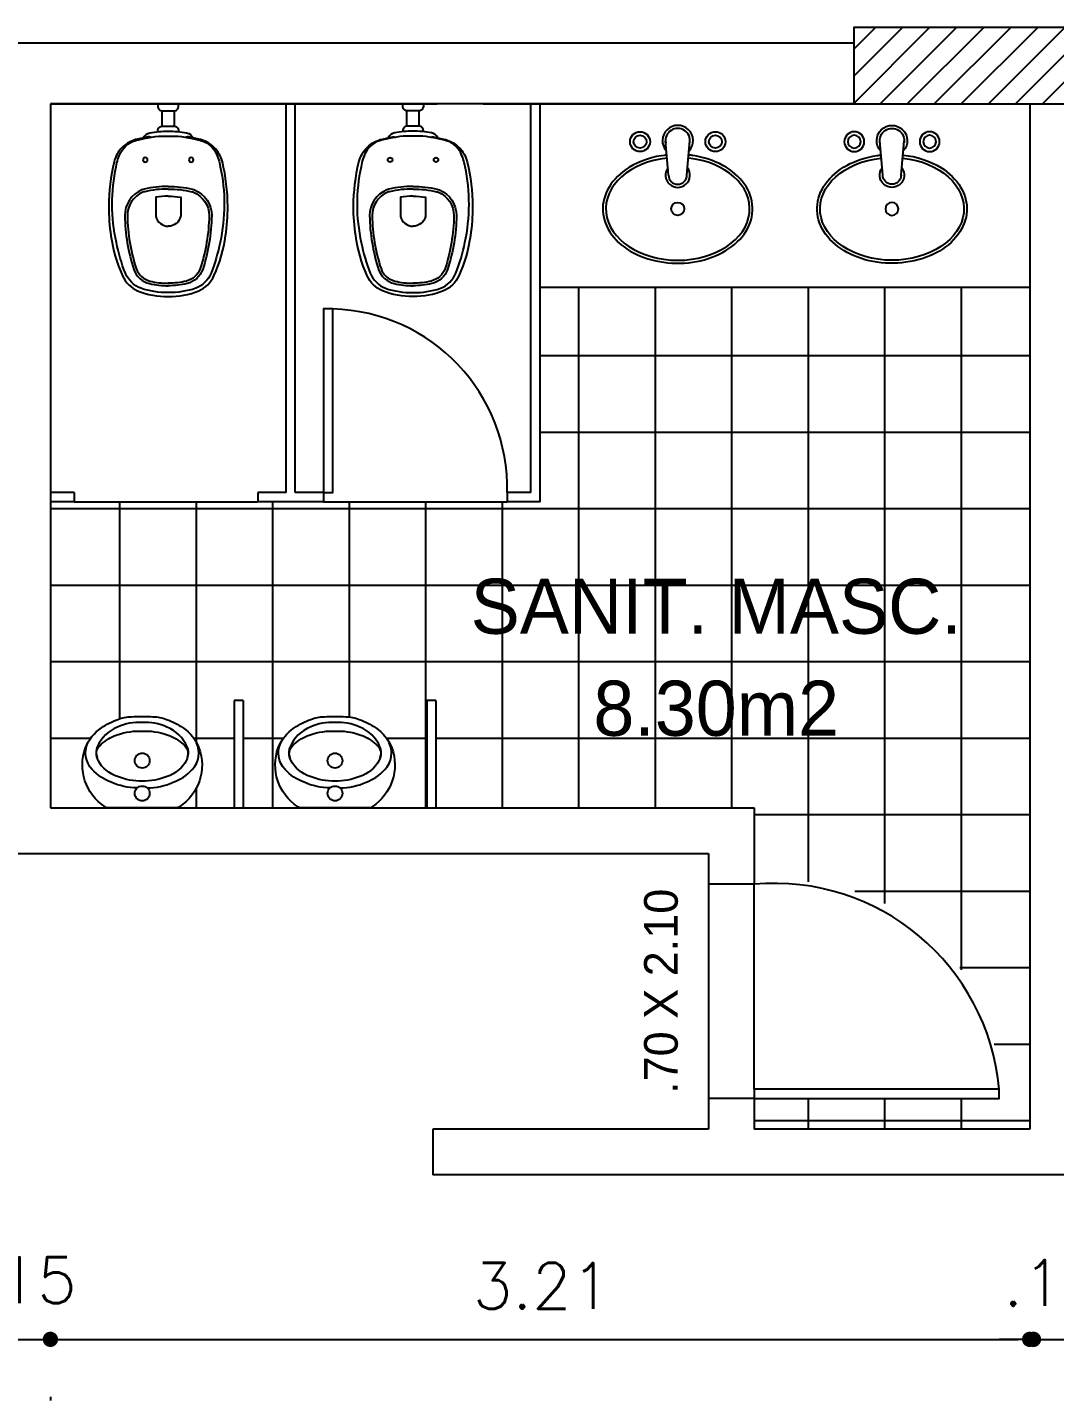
# Model space of a CAD drawing. Header units: millimetres. Extents: x 387 to 811, y 539 to 827.
# Drawn here: x 622.239 to 625.596, y 778.923 to 783.41 of the extents above; entities that cross this region are included whole.
import ezdxf
from ezdxf.enums import TextEntityAlignment as Align

# ---------------------------------------------------------------- set-up
doc = ezdxf.new("R2010")
doc.units = ezdxf.units.MM
for name, color, linetype in [('ESQUADRIAS', 6, 'Continuous'), ('LINHA FINA', 8, 'Continuous'), ('MOBILIARIO', 3, 'Continuous'), ('PAREDES EM CORTE', 5, 'Continuous'), ('pilar', 4, 'Continuous'), ('TEXTO', 4, 'Continuous')]:
    doc.layers.add(name, color=color, linetype=linetype)
doc.styles.add('ROMANS', font='romans')
doc.dimstyles.new('Cotas_trabalho', dxfattribs={"dimtxt": 0.15, "dimasz": 0.05, "dimexe": 0.2, "dimexo": 0.2, "dimgap": 0.1, "dimtad": 1, "dimzin": 4, "dimdsep": 46, "dimtxsty": 'ROMANS', "dimblk": 'DOT', "dimcen": 0.5, "dimclrd": 256, "dimclre": 256, "dimclrt": 256, "dimadec": 0, "dimazin": 0, "dimtfac": 0.666667, "dimtmove": 2, "dimatfit": 0, "dimldrblk": 'DOT', "dimfxl": 1, "dimtolj": 1, "dimtzin": 4, "dimarcsym": 0})

# ---------------------------------------------------------------- blocks, each defined once
blk = doc.blocks.new('vaso sanitário')
at = {"layer": 'MOBILIARIO'}
for p, q in [((535.0456, 52.961), (535.0456, 53.0114)), ((535.0856, 52.961), (535.0856, 53.0114))]:
    blk.add_line(p, q, dxfattribs=at)
for points in [[(535.0317, 53.0338), (535.0995, 53.0338), (535.0995, 53.0264, -0.414214), (535.0845, 53.0114), (535.0467, 53.0114, -0.414214), (535.0317, 53.0264)], [(535.0656, 52.4173, 0.082763), (535.1556, 52.4313, 0.191824), (535.2056, 52.4803, 0.041847), (535.2351, 52.5813, 0.10707), (535.2356, 52.8288, 0.077273), (535.2203, 52.8761, 0.212411), (535.1658, 52.916, 0.040827), (535.1533, 52.9191, 0.014904), (535.1351, 52.9232, 0.025143), (535.1311, 52.9238, -0.029767), (535.1087, 52.9272, 0.034354), (535.0656, 52.9288, 0.034354), (535.0224, 52.9272, -0.029767), (535, 52.9238, 0.025143), (534.9961, 52.9232, 0.014904), (534.9778, 52.9191, 0.040827), (534.9653, 52.916, 0.212411), (534.9108, 52.8761, 0.077273), (534.8956, 52.8288, 0.10707), (534.8961, 52.5813, 0.041847), (534.9256, 52.4803, 0.191824), (534.9756, 52.4313, 0.082763)]]:
    blk.add_lwpolyline(points, format="xyb", close=True, dxfattribs=at)
for points in [[(535.0995, 52.9431), (535.0995, 52.946, 0.414214), (535.0845, 52.961), (535.0467, 52.961, 0.414214), (535.0317, 52.946), (535.0317, 52.9431)], [(535.1226, 52.9248, -0.166403), (535.1316, 52.9258), (535.1656, 52.9188, -0.147687), (535.2156, 52.8918, -0.13868), (535.2426, 52.8443, -0.056337), (535.2601, 52.6988, -0.03707), (535.2531, 52.6028, -0.071007), (535.215, 52.4723, -0.183874), (535.1656, 52.4228, -0.096189), (535.0656, 52.4048, -0.096189), (534.9656, 52.4228, -0.183874), (534.9161, 52.4723, -0.071007), (534.8781, 52.6028, -0.03707), (534.8711, 52.6988, -0.056337), (534.8886, 52.8443, -0.13868), (534.9156, 52.8918, -0.147687), (534.9656, 52.9188), (534.9996, 52.9258, -0.166403), (535.0086, 52.9248)], [(535.0656, 52.7643, 0.06168), (534.9866, 52.7552, 0.039055), (534.9796, 52.7529, 0.304226), (534.9236, 52.6687, 0.074407), (534.9529, 52.4931, 0.256561), (535.0039, 52.447, 0.06572), (535.0657, 52.4398, 0.068252)], [(535.0655, 52.7558, 0.06168), (534.9885, 52.747, 0.039055), (534.9828, 52.7452, 0.304045), (534.932, 52.6688, 0.074349), (534.9609, 52.4958, 0.256479), (535.0059, 52.4551, 0.065787), (535.0655, 52.4482, 0.065787)], [(535.0656, 52.7323, 0.0408), (535.0246, 52.7288), (535.0246, 52.6707, 0.057291), (535.0251, 52.6661, 0.350796), (535.0656, 52.6343, 0.350796)], [(535.0655, 52.7643, -0.06168), (535.1446, 52.7552, -0.039055), (535.1515, 52.7529, -0.304226), (535.2076, 52.6687, -0.074407), (535.1782, 52.4931, -0.256561), (535.1272, 52.447, -0.06572), (535.0655, 52.4398, -0.068252)], [(535.0656, 52.7558, -0.06168), (535.1426, 52.747, -0.039055), (535.1483, 52.7452, -0.304045), (535.1992, 52.6688, -0.074349), (535.1702, 52.4958, -0.256479), (535.1252, 52.4551, -0.065787), (535.0656, 52.4482, -0.065787)], [(535.0656, 52.7323, -0.0408), (535.1066, 52.7288), (535.1066, 52.6707, -0.057291), (535.106, 52.6661, -0.350796), (535.0656, 52.6343, -0.350796)]]:
    blk.add_lwpolyline(points, format="xyb", dxfattribs=at)
for centre in [(534.9906, 52.8513), (535.1406, 52.8513)]:
    blk.add_circle(centre, 0.0075, dxfattribs=at)
for centre, radius, start, end in [((535.0109, 52.9117), 0.0286, 100.7284, 157.4355), ((535.0677, 52.556), 0.3888, 90.3224, 99.2049), ((535.0634, 52.556), 0.3888, 80.7951, 89.6776), ((535.1202, 52.9117), 0.0286, 22.5645, 79.2716)]:
    blk.add_arc(centre, radius, start, end, dxfattribs=at)
blk = doc.blocks.new('cuba do lavatório')
at = {"layer": 'MOBILIARIO'}
for p, q in [((535.9006, 52.8012), (535.8906, 52.9138)), ((535.9606, 52.8012), (535.9706, 52.9138))]:
    blk.add_line(p, q, dxfattribs=at)
for centre, radius in [((535.8074, 52.9105), 0.0326), ((535.8074, 52.9105), 0.0212), ((536.0537, 52.9105), 0.0326), ((536.0537, 52.9105), 0.0212), ((535.9306, 52.6909), 0.0212)]:
    blk.add_circle(centre, radius, dxfattribs=at)
for centre, radius, start, end in [((535.9306, 52.9138), 0.05, 317.7534, 222.2466), ((535.9306, 52.9138), 0.04, 349.8443, 190.1557), ((535.9306, 52.8012), 0.04, 143.4139, 36.5861), ((535.9306, 52.8012), 0.03, 180, 0)]:
    blk.add_arc(centre, radius, start, end, dxfattribs=at)
blk.add_ellipse((535.9306, 52.6909), major_axis=(-0.235, 0), ratio=0.714749, start_param=4.861692, end_param=10.846271, dxfattribs=at)
blk.add_open_spline([(535.8945, 52.8669), (535.8491, 52.8621), (535.8056, 52.8477), (535.7156, 52.7915), (535.6827, 52.7376), (535.6888, 52.6294), (535.7276, 52.578), (535.8446, 52.5161), (535.9221, 52.5055), (536.0618, 52.5317), (536.123, 52.5682), (536.184, 52.6656), (536.1818, 52.7257), (536.1142, 52.8204), (536.0507, 52.8547), (535.9756, 52.8659), (535.9711, 52.8665), (535.9666, 52.8669)], degree=3, knots=[4.861692, 4.861692, 4.861692, 4.861692, 5.430609, 5.430609, 6.323813, 6.323813, 7.217016, 7.217016, 8.110219, 8.110219, 9.003422, 9.003422, 9.896625, 9.896625, 10.789828, 10.789828, 10.846271, 10.846271, 10.846271, 10.846271], dxfattribs=at)
blk = doc.blocks.new('mictorio')
at = {"layer": 'MOBILIARIO'}
for points in [[(534.1643, 50.8338), (534.1643, 50.832, -0.008051), (534.1637, 50.7989, -0.08407), (534.1547, 50.7545, -0.022672), (534.1423, 50.7262, -0.027927), (534.1276, 50.7002, -0.144523), (534.0619, 50.6483, -0.34805), (533.8693, 50.7121, -0.162816), (533.8662, 50.7207), (533.8662, 50.8338), (533.8662, 50.9468, -0.162816), (533.8693, 50.9554, -0.34805), (534.0619, 51.0193, -0.144523), (534.1276, 50.9673, -0.027927), (534.1423, 50.9413, -0.022672), (534.1547, 50.913, -0.08407), (534.1637, 50.8686, -0.008051), (534.1643, 50.8355)], [(534.1166, 50.8338), (534.1167, 50.8258, -0.102017), (534.1008, 50.7423, -0.100634), (534.0688, 50.6947, -0.31043), (534.0271, 50.6873, -0.029837), (534.0213, 50.6893, -0.193887), (533.9681, 50.7527, -0.096635), (533.9529, 50.8338, -0.096635), (533.9681, 50.9149, -0.193887), (534.0213, 50.9782, -0.029837), (534.0271, 50.9802, -0.31043), (534.0688, 50.9728, -0.100634), (534.1008, 50.9252, -0.102017), (534.1167, 50.8417)]]:
    blk.add_lwpolyline(points, format="xyb", close=True, dxfattribs=at)
for points in [[(533.931, 50.85, -0.100603), (533.9493, 50.9351, -0.114611), (533.9909, 50.997, -0.309836), (534.0786, 51.0113, -0.309836)], [(534.0298, 50.6862), (534.0334, 50.685, 0.189039), (534.0656, 50.6868, 0.189014), (534.1298, 50.753, 0.116802), (534.145, 50.8338, 0.116802), (534.1298, 50.9145, 0.189014), (534.0656, 50.9808, 0.189039), (534.0334, 50.9825), (534.0298, 50.9813)], [(533.931, 50.8176, 0.100603), (533.9493, 50.7324, 0.114611), (533.9909, 50.6706, 0.309836), (534.0786, 50.6563, 0.309836)]]:
    blk.add_lwpolyline(points, format="xyb", dxfattribs=at)
for centre in [(533.9128, 50.8338), (534.0203, 50.8338)]:
    blk.add_circle(centre, 0.0243, dxfattribs=at)
blk = doc.blocks.new('_DOT')
at = {"color": 0, "linetype": 'ByBlock'}
blk.add_line((-0.5, 0), (-1, 0), dxfattribs=at)
at = {"color": 0, "linetype": 'ByBlock', "const_width": 0.5}
blk.add_lwpolyline([(-0.25, 0, 1), (0.25, 0, 1)], format="xyb", close=True, dxfattribs=at)
blk = doc.blocks.new('*D165')
at = {"lineweight": -2}
for p, q in [((622.1145, 779.1227), (622.0645, 779.1227)), ((622.1645, 779.1227), (622.3145, 779.1227)), ((622.3645, 779.1227), (622.4145, 779.1227))]:
    blk.add_line(p, q, dxfattribs=at)
at = {"layer": 'Defpoints', "color": 0}
for p in [(622.1645, 779.1227), (622.3145, 779.1227), (622.3145, 779.1227)]:
    blk.add_point(p, dxfattribs=at)
at = {"lineweight": -2, "xscale": 0.05, "yscale": 0.05, "zscale": 0.05}
blk.add_blockref('_DOT', (622.1645, 779.1227), dxfattribs=at)
at = {"lineweight": -2, "xscale": 0.05, "yscale": 0.05, "zscale": 0.05, "rotation": 180}
blk.add_blockref('_DOT', (622.3145, 779.1227), dxfattribs=at)
at = {"insert": (622.2395, 779.316), "char_height": 0.15, "attachment_point": 5, "style": 'ROMANS'}
blk.add_mtext('\\A1;.15', dxfattribs=at)
blk = doc.blocks.new('*D166')
at = {"lineweight": -2}
for p, q in [((622.3645, 779.1227), (625.477, 779.1227)), ((622.3145, 778.9352), (622.3145, 778.9227))]:
    blk.add_line(p, q, dxfattribs=at)
at = {"layer": 'Defpoints', "color": 0}
for p in [(622.3145, 779.1352), (625.527, 779.1227), (625.527, 779.1227)]:
    blk.add_point(p, dxfattribs=at)
at = {"lineweight": -2, "xscale": 0.05, "yscale": 0.05, "zscale": 0.05, "rotation": 180}
blk.add_blockref('_DOT', (622.3145, 779.1227), dxfattribs=at)
at = {"lineweight": -2, "xscale": 0.05, "yscale": 0.05, "zscale": 0.05}
blk.add_blockref('_DOT', (625.527, 779.1227), dxfattribs=at)
at = {"insert": (623.9207, 779.2977), "char_height": 0.15, "attachment_point": 5, "style": 'ROMANS'}
blk.add_mtext('\\A1;3.21', dxfattribs=at)
blk = doc.blocks.new('*D167')
at = {"lineweight": -2}
for p, q in [((625.4645, 779.1227), (625.4145, 779.1227)), ((625.5145, 779.1227), (625.6645, 779.1227)), ((625.7145, 779.1227), (625.7645, 779.1227))]:
    blk.add_line(p, q, dxfattribs=at)
at = {"layer": 'Defpoints', "color": 0}
for p in [(625.5145, 779.1227), (625.6645, 779.1227), (625.6645, 779.1227)]:
    blk.add_point(p, dxfattribs=at)
at = {"lineweight": -2, "xscale": 0.05, "yscale": 0.05, "zscale": 0.05}
blk.add_blockref('_DOT', (625.5145, 779.1227), dxfattribs=at)
at = {"lineweight": -2, "xscale": 0.05, "yscale": 0.05, "zscale": 0.05, "rotation": 180}
blk.add_blockref('_DOT', (625.6645, 779.1227), dxfattribs=at)
at = {"insert": (625.5895, 779.3072), "char_height": 0.15, "attachment_point": 5, "style": 'ROMANS'}
blk.add_mtext('\\A1;.15', dxfattribs=at)
blk = doc.blocks.new('*D174')
at = {"lineweight": -2}
for p, q in [((625.7145, 783.1601), (626.4125, 783.1601)), ((626.2125, 783.1101), (626.2125, 779.8601)), ((625.7145, 779.8101), (626.4125, 779.8101))]:
    blk.add_line(p, q, dxfattribs=at)
at = {"layer": 'Defpoints', "color": 0}
for p in [(625.5145, 783.1601, 54), (625.5145, 779.8101, 54), (626.2125, 779.8101)]:
    blk.add_point(p, dxfattribs=at)
at = {"lineweight": -2, "xscale": 0.05, "yscale": 0.05, "zscale": 0.05}
for p, rotation in [((626.2125, 783.1601), 90), ((626.2125, 779.8101), 270)]:
    blk.add_blockref('_DOT', p, dxfattribs=dict(at, rotation=rotation))
at = {"insert": (626.0375, 781.4851), "char_height": 0.15, "attachment_point": 5, "rotation": 90, "style": 'ROMANS'}
blk.add_mtext('\\A1;3.35', dxfattribs=at)

msp = doc.modelspace()

# ---------------------------------------------------------------- hatches: boundary and pattern name
at = {"layer": 'LINHA FINA'}
h = msp.add_hatch(dxfattribs=at)
h.set_pattern_fill('ANSI37', color=256, scale=2, angle=45, style=0)
h.set_pattern_definition([(90, (-452.2088, 852.58743), (-0.25, 6e-17), []), (180, (-452.2088, 852.58743), (-6e-17, -0.25), [])])
h.paths.add_polyline_path([(623.9145, 782.5601), (623.9145, 781.8601), (622.3145, 781.8601), (622.3145, 780.8601), (622.5015, 780.8601, -0.162816), (622.4929, 780.8631, -0.34805), (622.429, 781.0557, -0.144523), (622.4809, 781.1215, -0.027927), (622.5069, 781.1362, -0.022672), (622.5352, 781.1486, -0.08407), (622.5796, 781.1576, -0.008051), (622.6128, 781.1581), (622.6162, 781.1581, -0.008051), (622.6494, 781.1576, -0.08407), (622.6938, 781.1486, -0.022672), (622.7221, 781.1362, -0.027927), (622.7481, 781.1215, -0.144523), (622.8, 781.0557, -0.34805), (622.7361, 780.8631, -0.162816), (622.7275, 780.8601), (622.9145, 780.8601), (622.9145, 781.2101), (622.9445, 781.2101), (622.9445, 780.8601), (623.1315, 780.8601, -0.162816), (623.1229, 780.8631, -0.34805), (623.059, 781.0557, -0.144523), (623.1109, 781.1215, -0.027927), (623.1369, 781.1362, -0.022672), (623.1652, 781.1486, -0.08407), (623.2096, 781.1576, -0.008051), (623.2428, 781.1581), (623.2462, 781.1581, -0.008051), (623.2794, 781.1576, -0.08407), (623.3238, 781.1486, -0.022672), (623.3521, 781.1362, -0.027927), (623.3781, 781.1215, -0.144523), (623.43, 781.0557, -0.34805), (623.3661, 780.8631, -0.162816), (623.3575, 780.8601), (623.5445, 780.8601), (623.5445, 781.2101), (623.5745, 781.2101), (623.5745, 780.8601), (624.6145, 780.8601), (624.6145, 780.6101, -0.46688), (625.4145, 779.9401), (625.4145, 779.9101), (624.6145, 779.9101), (624.6145, 779.8101), (625.5145, 779.8101), (625.5145, 782.5601)])
h.paths.add_polyline_path([(623.9043, 781.0283), (625.0761, 781.0283), (625.0761, 781.342), (623.9043, 781.342)], flags=24)
h.paths.add_polyline_path([(623.4564, 781.3631), (625.524, 781.3631), (625.524, 781.6739), (623.4564, 781.6739)], flags=9)
at = {"layer": 'pilar'}
h = msp.add_hatch(dxfattribs=at)
h.set_pattern_fill('ANSI31', color=8, scale=0.5, style=0)
h.set_pattern_definition([(45, (-452.20881, 852.58743), (-0.044194174, 0.044194174), [])])
h.paths.add_polyline_path([(625.6895, 783.4101), (624.9395, 783.4101), (624.9395, 783.1601), (625.6895, 783.1601)])

# ---------------------------------------------------------------- linework, layer by layer
at = {"layer": 'ESQUADRIAS'}
for p, q in [((623.0845, 781.8901, 54), (623.0845, 783.1601, 54)), ((623.1145, 781.8901, 54), (623.1145, 783.1601, 54)), ((623.8845, 781.8901, 54), (623.8845, 783.1601, 54)), ((623.9145, 781.8601, 54), (623.9145, 783.1601, 54)), ((622.392, 781.8901, 54), (622.3145, 781.8901, 54)), ((622.392, 781.8901, 54), (622.392, 781.8601, 54)), ((623.0845, 781.8901, 54), (622.992, 781.8901, 54)), ((622.992, 781.8901, 54), (622.992, 781.8601, 54)), ((623.207, 781.8901, 54), (623.1145, 781.8901, 54)), ((623.207, 781.8901, 54), (623.207, 781.8601, 54)), ((623.8845, 781.8901, 54), (623.807, 781.8901, 54)), ((623.807, 781.8901, 54), (623.807, 781.8601, 54)), ((622.392, 781.8601, 54), (622.3145, 781.8601, 54)), ((623.207, 781.8601, 54), (622.992, 781.8601, 54)), ((623.9145, 781.8601, 54), (623.807, 781.8601, 54))]:
    msp.add_line(p, q, dxfattribs=at)
at = {"layer": 'ESQUADRIAS', "elevation": 54}
for points in [[(623.207, 781.8901), (623.237, 781.8901), (623.237, 782.4901), (623.207, 782.4901)], [(624.6145, 779.9101), (625.4145, 779.9101), (625.4145, 779.9401), (624.6145, 779.9401)]]:
    msp.add_lwpolyline(points, close=True, dxfattribs=at)
at = {"layer": 'LINHA FINA'}
for p, q in [((622.392, 781.8601, 54), (622.992, 781.8601, 54)), ((623.207, 781.8601, 54), (623.807, 781.8601, 54)), ((624.4645, 780.6101, 54), (624.4645, 779.9101, 54)), ((624.6145, 779.9401, 54), (624.6145, 780.6101, 54))]:
    msp.add_line(p, q, dxfattribs=at)
for centre, radius, start, end in [((623.222, 781.9051, 54), 0.5852, 358.5312, 88.5312), ((624.6795, 779.8751, 54), 0.7379, 5.0538, 95.0538)]:
    msp.add_arc(centre, radius, start, end, dxfattribs=at)
at = {"layer": 'MOBILIARIO'}
for p, q in [((625.5145, 782.5601, 54), (623.9145, 782.5601, 54)), ((622.9145, 781.2101, 54), (622.9145, 780.8601, 54)), ((622.9445, 781.2101, 54), (622.9145, 781.2101, 54)), ((622.9445, 781.2101, 54), (622.9445, 780.8601, 54)), ((623.5445, 781.2101, 54), (623.5445, 780.8601, 54)), ((623.5745, 781.2101, 54), (623.5445, 781.2101, 54)), ((623.5745, 781.2101, 54), (623.5745, 780.8601, 54))]:
    msp.add_line(p, q, dxfattribs=at)
at = {"layer": 'PAREDES EM CORTE'}
for p, q in [((616.0645, 783.3601, 54), (624.9395, 783.3601, 54)), ((622.3145, 783.1601, 54), (623.5783, 783.1601, 54)), ((624.9395, 783.1601, 54), (622.3145, 783.1601, 54)), ((622.3145, 783.1601, 54), (622.3145, 780.8601, 54)), ((623.7283, 783.1601, 54), (624.9395, 783.1601, 54)), ((625.5145, 783.1601, 54), (625.5145, 779.8101, 54)), ((622.3145, 780.8601, 54), (624.6145, 780.8601, 54)), ((624.6145, 780.8601, 54), (624.6145, 780.6101, 54)), ((621.3645, 780.7101, 54), (624.4645, 780.7101, 54)), ((624.4645, 780.7101, 54), (624.4645, 780.6101, 54)), ((624.6145, 780.6101, 54), (624.4645, 780.6101, 54)), ((624.4645, 779.9101, 54), (624.4645, 779.8101, 54)), ((624.6145, 779.9101, 54), (624.4645, 779.9101, 54)), ((624.6145, 779.9101, 54), (624.6145, 779.8101, 54)), ((624.4645, 779.8101, 54), (623.5645, 779.8101, 54)), ((623.5645, 779.8101, 54), (623.5645, 779.6601, 54)), ((625.5145, 779.8101, 54), (624.6145, 779.8101, 54)), ((627.6145, 779.6601, 54), (623.5645, 779.6601, 54))]:
    msp.add_line(p, q, dxfattribs=at)
at = {"layer": 'pilar', "elevation": 54}
msp.add_lwpolyline([(625.6895, 783.1601), (625.6895, 783.4101), (624.9395, 783.4101), (624.9395, 783.1601)], close=True, dxfattribs=at)

# ---------------------------------------------------------------- block references
at = {"layer": 'MOBILIARIO', "xscale": -1}
for name, p in [('vaso sanitário', (1157.7651, 730.1263, 54)), ('cuba do lavatório', (1160.9951, 730.1263, 54))]:
    msp.add_blockref(name, p, dxfattribs=at)
at = {"layer": 'MOBILIARIO'}
for name in ['vaso sanitário', 'cuba do lavatório']:
    msp.add_blockref(name, (88.4339, 730.1263, 54), dxfattribs=at)
at = {"layer": 'MOBILIARIO', "rotation": 90}
for p in [(673.4483, 246.9939, 54), (674.0783, 246.9939, 54)]:
    msp.add_blockref('mictorio', p, dxfattribs=at)

# ---------------------------------------------------------------- texts
at = {"layer": 'TEXTO'}
for s, p in [('SANIT. MASC.', (624.4902, 781.5185, 54)), ('8.30m2', (624.4902, 781.1852, 54))]:
    msp.add_text(s, height=0.18, dxfattribs=at).set_placement(p, align=Align.MIDDLE_CENTER)
msp.add_text('.70 X 2.10', height=0.11, rotation=90, dxfattribs=at).set_placement((624.3095, 780.2601, 54), align=Align.MIDDLE_CENTER)

# ---------------------------------------------------------------- dimensions: what is measured, and where the dimension line sits
dim = msp.add_linear_dim(base=(626.2125, 779.8101), p1=(625.5145, 783.1601, 54), p2=(625.5145, 779.8101, 54), angle=90, dimstyle='Cotas_trabalho')
dim.commit()
dim.dimension.update_dxf_attribs({"geometry": '*D174', "text_midpoint": (626.0375, 781.4851)})
for base, p1, p2, picture, middle in [((622.3145, 779.1227), (622.1645, 779.1227), (622.3145, 779.1227), '*D165', (622.2395, 779.316)), ((625.6645, 779.1227), (625.5145, 779.1227), (625.6645, 779.1227), '*D167', (625.5895, 779.3072))]:
    dim = msp.add_linear_dim(base=base, p1=p1, p2=p2, dimstyle='Cotas_trabalho')
    dim.commit()
    dim.dimension.update_dxf_attribs({"geometry": picture, "text_midpoint": middle, "dimtype": 160})
dim = msp.add_linear_dim(base=(625.527, 779.1227), p1=(622.3145, 779.1352), p2=(625.527, 779.1227), dimstyle='Cotas_trabalho')
dim.commit()
dim.dimension.update_dxf_attribs({"geometry": '*D166', "text_midpoint": (623.9207, 779.2977)})

doc.saveas('drawing.dxf')
